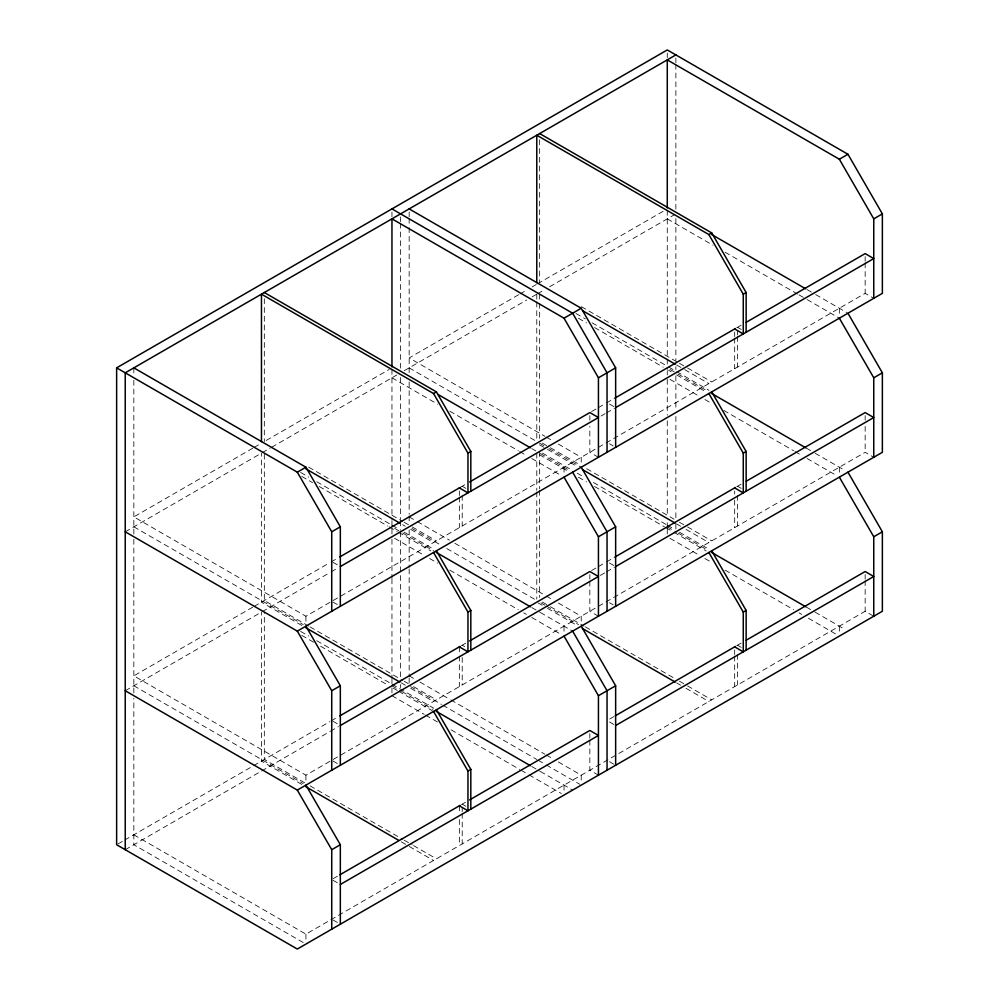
<?xml version="1.0" encoding="UTF-8"?>
<svg xmlns="http://www.w3.org/2000/svg" width="999" height="999" viewBox="0 0 999 999"><rect width="100%" height="100%" fill="white"/><g stroke="black" fill="none" stroke-linecap="round" stroke-linejoin="round"><path stroke-width="0.75" stroke-dasharray="5 3.75" d="M252.759 448.226L133.841 516.883L305.919 616.233L865.159 293.356L873.763 298.314M254.108 447.44L260.864 443.544M266.271 440.422L389.248 369.43M518.618 294.73L409.165 357.929L544.942 436.326M519.98 293.956L526.735 290.047M532.13 286.925L536.188 284.59M537.537 283.803L663.224 211.251M125.237 531.793L260.864 453.484M262.225 452.697L270.329 448.014M271.678 447.24L396.865 374.962M404.245 370.704L526.735 299.987M532.13 296.865L536.188 294.518M537.537 293.743L544.293 289.847M549.7 286.725L674.65 214.585M252.759 607.18L133.841 675.848L305.919 775.187L865.159 452.31L873.763 457.28M254.108 606.405L329.795 562.712M331.144 561.925L338.486 557.692M460.514 487.237L465.921 484.115M591.595 411.563L597.002 408.441M598.351 407.654L605.107 403.758M606.468 402.972L614.572 398.289M736.775 327.734L742.182 324.613M125.237 690.746L260.864 612.437M262.225 611.663L329.795 572.652M331.144 571.865L337.899 567.969M601.061 416.034L605.107 413.686M606.468 412.912L614.572 408.229M117.982 843.955L123.376 840.833M124.725 840.059L329.87 721.628M331.144 720.891L338.486 716.645M461.463 645.641L466.183 642.919M591.595 570.516L597.09 567.345M598.351 566.62L605.194 562.662M606.468 561.938L614.635 557.217M736.775 486.688L742.182 483.566M125.237 849.699L260.864 771.39M261.551 771.003L329.795 731.605M330.382 731.268L338.474 726.585M600.299 575.424L605.694 572.315M606.468 571.865L614.572 567.182M333.079 878.72L338.486 875.599M461.463 804.607L465.509 802.259M609.752 718.993L613.811 716.645M736.775 645.654L742.182 642.532M133.841 834.802L305.919 934.152L865.159 611.263L873.763 616.233M807.092 289.623L814.347 293.818M815.696 294.593L846.615 312.45M667.27 218.843L712.986 245.23M725.087 252.223L797.677 294.131M799.025 294.905L805.743 298.788M807.092 299.563L839.347 318.194M737.537 327.297L741.221 329.42M581.331 306.656L678.121 362.537M679.457 363.311L686.188 367.195M687.524 367.969L711.725 381.943M676.598 364.96L683.316 368.843M684.665 369.618L708.865 383.591M575.948 313.486L585.364 318.918M592.082 322.789L667.369 366.258M668.706 367.033L675.424 370.916M676.773 371.69L709.04 390.322M669.967 369.418L676.685 373.301M678.034 374.076L708.141 391.458M806.28 448.114L813.81 452.472M815.147 453.246L845.266 470.629M578.458 318.244L586.525 322.902M594.592 327.56L663.149 367.145M668.531 370.242L671.216 371.79M676.598 374.9L706.168 391.97M669.967 379.358L699.537 396.428M704.919 399.538L711.638 403.409M723.738 410.402L793.643 450.761M794.992 451.536L801.71 455.419M807.092 458.516L836.663 475.599M609.502 404.058L614.422 406.893M737.537 486.251L741.221 488.386M609.502 443.793L613.199 445.916M598.438 457.28L589.835 452.31L589.835 426.323M546.278 437.1L553.009 440.971M558.379 444.08L581.231 457.28L581.231 464.373M542.345 443.106L549.063 446.978M550.412 447.752L579.982 464.835M586.7 468.718L674.088 519.168M679.457 522.265L686.188 526.148M687.524 526.923L711.725 540.896M409.165 367.869L538.211 442.37M539.56 443.156L547.627 447.802M548.975 448.588L581.231 467.207M539.472 444.755L546.191 448.638M547.539 449.413L577.11 466.483M676.598 523.926L680.631 526.248M686.001 529.358L708.865 542.557M542.345 453.034L571.915 470.117M577.297 473.214L584.015 477.097M593.431 482.529L666.021 524.438M667.369 525.212L674.088 529.095M679.457 532.205L709.04 549.275M531.768 448.588L535.801 450.911M540.372 453.546L569.942 470.629M667.27 526.823L676.685 532.255M678.034 533.029L708.141 550.424M806.28 607.08L814.347 611.738M815.147 612.2L845.266 629.582M539.472 454.695L569.043 471.765M578.458 477.197L586.525 481.855M594.592 486.513L664.497 526.873M665.846 527.647L672.564 531.53M673.9 532.305L706.168 550.936M391.958 377.797L437.662 404.183M449.762 411.176L518.319 450.761M519.667 451.536L526.386 455.419M531.768 458.516L561.338 475.599M669.967 538.311L699.537 555.382M704.919 558.491L711.638 562.375M725.087 570.129L793.643 609.715M799.025 612.824L801.71 614.373M808.428 618.256L836.663 634.552M609.502 563.011L614.422 565.846M462.212 486.251L465.909 488.386M737.537 645.217L741.221 647.34M609.502 602.747L613.199 604.882M598.438 616.233L589.835 611.263L589.835 580.694M409.165 516.883L415.884 520.766M417.22 521.54L449.488 540.172M454.87 543.281L544.942 595.279M546.278 596.053L553.009 599.937M558.379 603.034L581.231 616.233L581.231 623.326M308.691 467.157L402.797 521.49M404.145 522.265L410.864 526.148M412.212 526.923L436.401 540.896M542.345 602.06L549.063 605.943M550.412 606.718L584.015 626.123M585.364 626.897L674.088 678.121M679.457 681.231L686.188 685.102M687.524 685.888L711.725 699.849M411.85 528.371L441.421 545.454M446.803 548.551L535.526 599.775M540.909 602.884L544.942 605.207M546.278 605.993L578.546 624.612M402.622 524.7L405.307 526.248M410.689 529.358L433.541 542.544M538.124 602.934L542.157 605.269M547.539 608.366L577.11 625.449M676.598 682.879L680.631 685.214M686.001 688.311L708.865 701.51M300.624 472.44L308.691 477.097M316.758 481.755L390.696 524.438M392.045 525.212L398.763 529.095M404.145 532.205L433.716 549.275M394.642 528.371L401.361 532.255M402.709 533.029L433.628 550.886M531.768 607.542L539.835 612.2M540.372 612.512L572.627 631.131M301.785 476.423L312.55 482.629M319.268 486.513L387.824 526.098M389.173 526.873L397.24 531.53M398.589 532.305L430.844 550.936M394.642 538.311L424.213 555.382M429.595 558.491L437.662 563.149M449.762 570.129L518.319 609.715M523.701 612.824L526.386 614.373M531.768 617.482L561.338 634.552M332.954 562.3L337.874 565.134M609.502 721.965L614.422 724.812M462.212 645.204L464.672 646.628M332.954 602.035L337.874 604.882M609.502 761.713L614.422 764.547M598.438 775.187L589.835 770.229L589.835 739.66M409.165 675.848L414.535 678.945M419.917 682.055L449.488 699.125M450.836 699.899L544.942 754.233M546.278 755.007L553.009 758.89M558.379 762L581.231 775.187L581.231 782.292M308.691 626.123L264.323 600.499L264.323 453.034M310.04 626.897L402.797 680.444M404.145 681.218L408.179 683.553M413.549 686.663L436.401 699.849M133.841 526.823L303.221 624.612M410.502 686.55L441.421 704.407M442.769 705.182L536.875 759.515M538.211 760.289L544.942 764.173M546.278 764.947L579.895 784.352M301.785 625.449L261.463 602.16L261.463 453.134M401.273 682.879L405.307 685.214M410.689 688.311L433.541 701.51M300.624 631.393L308.691 636.051M316.758 640.709L390.696 683.391M392.045 684.178L433.716 708.229M391.958 685.776L401.361 691.208M401.898 691.52L432.817 709.377M531.768 766.495L539.835 771.153M540.372 771.465L572.627 790.097M301.785 635.376L313.886 642.369M320.617 646.241L387.824 685.052M393.206 688.161L397.24 690.484M398.589 691.258L432.192 710.664M391.958 695.716L424.213 714.347M425.562 715.122L437.662 722.102M451.098 729.869L519.667 769.455M521.003 770.229L527.734 774.1M529.07 774.887L561.338 793.506M332.954 721.253L337.874 724.1M462.212 804.17L465.909 806.293M332.954 761.001L337.874 763.835M304.658 782.741L264.323 759.465L264.323 611.987M310.04 785.851L402.797 839.41M404.145 840.184L412.212 844.842M413.549 845.616L436.401 858.815M133.841 685.776L303.221 783.578M301.785 784.402L261.463 761.113L261.463 612.1M401.273 841.832L407.992 845.716M409.34 846.49L433.541 860.464M332.954 880.219L337.874 883.054M332.954 919.954L337.874 922.789M303.221 942.532L133.841 844.729L133.841 698.239M865.159 256.668L865.159 261.251M865.159 262.787L865.159 293.356M865.159 415.634L865.159 420.217M865.159 426.323L865.159 452.31M865.159 574.587L865.159 579.17M865.159 580.694L865.159 611.263M839.347 308.254L839.347 315.347M839.347 467.207L839.347 474.313M839.347 626.173L839.347 633.266M737.537 330.357L737.537 334.94M737.537 336.463L737.537 367.033M737.537 495.429L737.537 525.998M737.537 654.382L737.537 684.952M734.677 332.005L734.677 336.588M734.677 338.124L734.677 368.693M734.677 490.971L734.677 494.018M734.677 500.137L734.677 527.647M734.677 649.924L734.677 654.507M734.677 656.043L734.677 686.613M675.873 58.029L675.873 62.712M675.873 64.273L675.873 209.203M675.873 218.556L675.873 360.364M675.873 366.596L675.873 369.717M675.873 375.949L675.873 410.239M675.873 416.471L675.873 517.769M675.873 524L675.873 530.232M667.27 53.072L667.27 57.742M667.27 210.327L667.27 369.43M667.27 370.704L667.27 374.962M667.27 379.358L667.27 415.197M667.27 420.854L667.27 516.495M667.27 522.727L667.27 527.41M667.27 528.971L667.27 536.763M589.835 415.621L589.835 420.217M589.835 574.587L589.835 579.17M589.835 733.541L589.835 738.124M564.023 467.207L564.023 474.313M564.023 626.173L564.023 633.266M564.023 785.127L564.023 793.643M539.647 139.773L539.647 282.592M539.647 294.081L539.647 301.835M539.647 303.396L539.647 438.449M539.647 451.486L539.647 488.736M539.647 490.297L539.647 597.402M536.788 294.181L536.788 300.387M536.788 301.948L536.788 440.097M536.788 453.134L536.788 490.397M536.788 491.945L536.788 599.063M462.212 495.417L462.212 525.986M462.212 657.442L462.212 684.952M462.212 807.229L462.212 811.812M462.212 813.336L462.212 843.905M459.353 490.959L459.353 495.554M459.353 497.077L459.353 527.647M459.353 646.865L459.353 654.507M459.353 656.031L459.353 686.6M459.353 805.818L459.353 813.461M459.353 819.58L459.353 845.566M409.165 212.025L409.165 216.696M409.165 218.257L409.165 226.049M409.165 227.61L409.165 374.101M409.165 381.893L409.165 514.36M409.165 515.909L409.165 523.988M409.165 529.945L409.165 567.345M409.165 568.893L409.165 676.435M409.165 677.984L409.165 685.776M400.562 216.995L400.562 221.666M400.562 223.227L400.562 368.156M400.562 377.51L400.562 519.318M400.562 520.879L400.562 530.232M400.562 531.793L400.562 678.284M400.562 684.515L400.562 687.624M391.958 212.025L391.958 216.696M391.958 369.28L391.958 519.617M391.958 520.591L391.958 527.41M391.958 528.971L391.958 537.737M391.958 539.285L391.958 578.246M391.958 578.833L391.958 677.984M391.958 678.571L391.958 686.363M391.958 687.924L391.958 692.881M305.919 616.233L305.919 624.75M305.919 775.187L305.919 782.292M305.919 934.152L305.919 941.245M264.323 298.738L264.323 441.546M133.841 367.857L133.841 374.101M133.841 380.332L133.841 537.724M133.841 539.285L133.841 696.69"/><path stroke-width="1.5" d="M847.951 472.177L882.367 531.793L882.367 611.263L297.315 949.05L116.633 844.729L116.633 367.857L667.27 49.95L847.951 154.271L882.367 213.873L882.367 293.356L297.315 631.131L125.237 531.793M675.873 54.92L125.237 372.827L125.237 849.699M116.633 367.857L297.315 472.177L305.919 467.207L340.334 526.823L340.334 606.293M261.463 441.645L261.463 294.181L433.541 393.531L436.401 391.87L470.816 451.473L470.816 491.221M391.958 366.895L391.958 218.843L564.023 318.182L581.231 308.254L615.646 367.857L615.646 447.34M536.788 282.692L536.788 135.227L708.865 234.565L711.725 232.917L746.141 292.52L746.141 332.267M667.27 207.929L667.27 59.89L839.347 159.228L847.951 154.271M331.73 611.263L331.73 531.78L340.334 526.823M459.353 487.912L467.957 492.869L467.957 453.134L470.816 451.473M598.438 457.28L598.438 377.797L615.646 367.857M734.677 328.946L743.268 333.916L743.268 294.181L746.141 292.52M873.763 298.314L873.763 218.843L882.367 213.873M339.835 556.905L460.102 487.475M469.567 482.005L589.835 412.575L598.438 417.532L340.334 566.558M615.159 397.952L735.426 328.509M746.241 322.277L865.159 253.609L873.763 258.579L615.646 407.604M331.73 770.217L331.73 690.746L340.334 685.776L305.919 626.161M459.353 646.865L467.957 651.835L467.957 612.087L470.816 610.439L436.401 550.824M598.438 616.233L598.438 536.75L615.646 526.823L581.231 467.207M734.677 487.912L743.268 492.882L743.268 453.134L746.141 451.486L711.725 391.87M873.763 457.28L873.763 377.797L882.367 372.827L847.951 313.224M339.835 715.871L460.102 646.428M469.567 640.971L589.835 571.528L598.438 576.498L340.334 725.511M615.159 556.905L735.426 487.475M746.241 481.231L865.159 412.575L873.763 417.545L615.646 566.558M125.237 690.746L297.315 790.097L882.367 452.31L882.367 372.827M331.73 929.182L331.73 849.699L340.334 844.729L305.919 785.127M459.353 805.818L467.957 810.788L467.957 771.053L470.816 769.392L436.401 709.789M598.438 775.187L598.438 695.716L615.646 685.776L581.231 626.173M734.677 646.865L743.268 651.835L743.268 612.1L746.141 610.439L711.725 550.836M873.763 616.233L873.763 536.763L882.367 531.793M339.835 874.824L460.102 805.381M469.567 799.924L589.835 730.481L598.438 735.451L340.334 884.477M615.159 715.871L735.426 646.428M746.241 640.184L865.159 571.528L873.763 576.498L615.646 725.511M539.647 133.566L711.725 232.917M711.638 234.515L805.743 288.848M409.165 208.903L581.231 308.254M582.492 310.639L675.249 364.185M391.958 208.903L572.627 313.224L607.042 372.827L607.042 452.31M711.638 393.481L805.743 447.814M582.492 469.592L675.249 523.151M264.323 292.52L436.401 391.87M437.662 394.255L530.419 447.802M711.638 552.435L805.743 606.768M133.841 367.857L305.919 467.207M305.819 468.818L399.925 523.151M582.492 628.546L675.249 682.105M436.313 552.435L530.419 606.768M305.819 627.772L399.925 682.105M436.313 711.388L530.419 765.721M305.819 786.725L398.589 840.284M839.347 159.228L873.763 218.843M839.347 318.194L873.763 377.797M708.865 234.565L743.268 294.181M839.347 477.147L873.763 536.763M708.865 393.531L743.268 453.134M708.865 552.484L743.268 612.1M564.023 318.182L598.438 377.797M572.627 472.177L607.042 531.793L607.042 611.263M564.023 477.147L598.438 536.75M572.627 631.131L607.042 690.746L607.042 770.229M433.541 393.531L467.957 453.134M564.023 636.101L598.438 695.716M433.541 552.484L467.957 612.087M297.315 472.177L331.73 531.78M433.541 711.438L467.957 771.053M297.315 631.131L331.73 690.746M297.315 790.097L331.73 849.699M746.141 451.486L746.141 491.221M746.141 610.439L746.141 650.174M615.646 526.823L615.646 606.293M615.646 685.776L615.646 765.259M470.816 610.439L470.816 650.174M470.816 769.392L470.816 809.14M340.334 685.776L340.334 765.259M340.334 844.729L340.334 924.212"/></g></svg>
